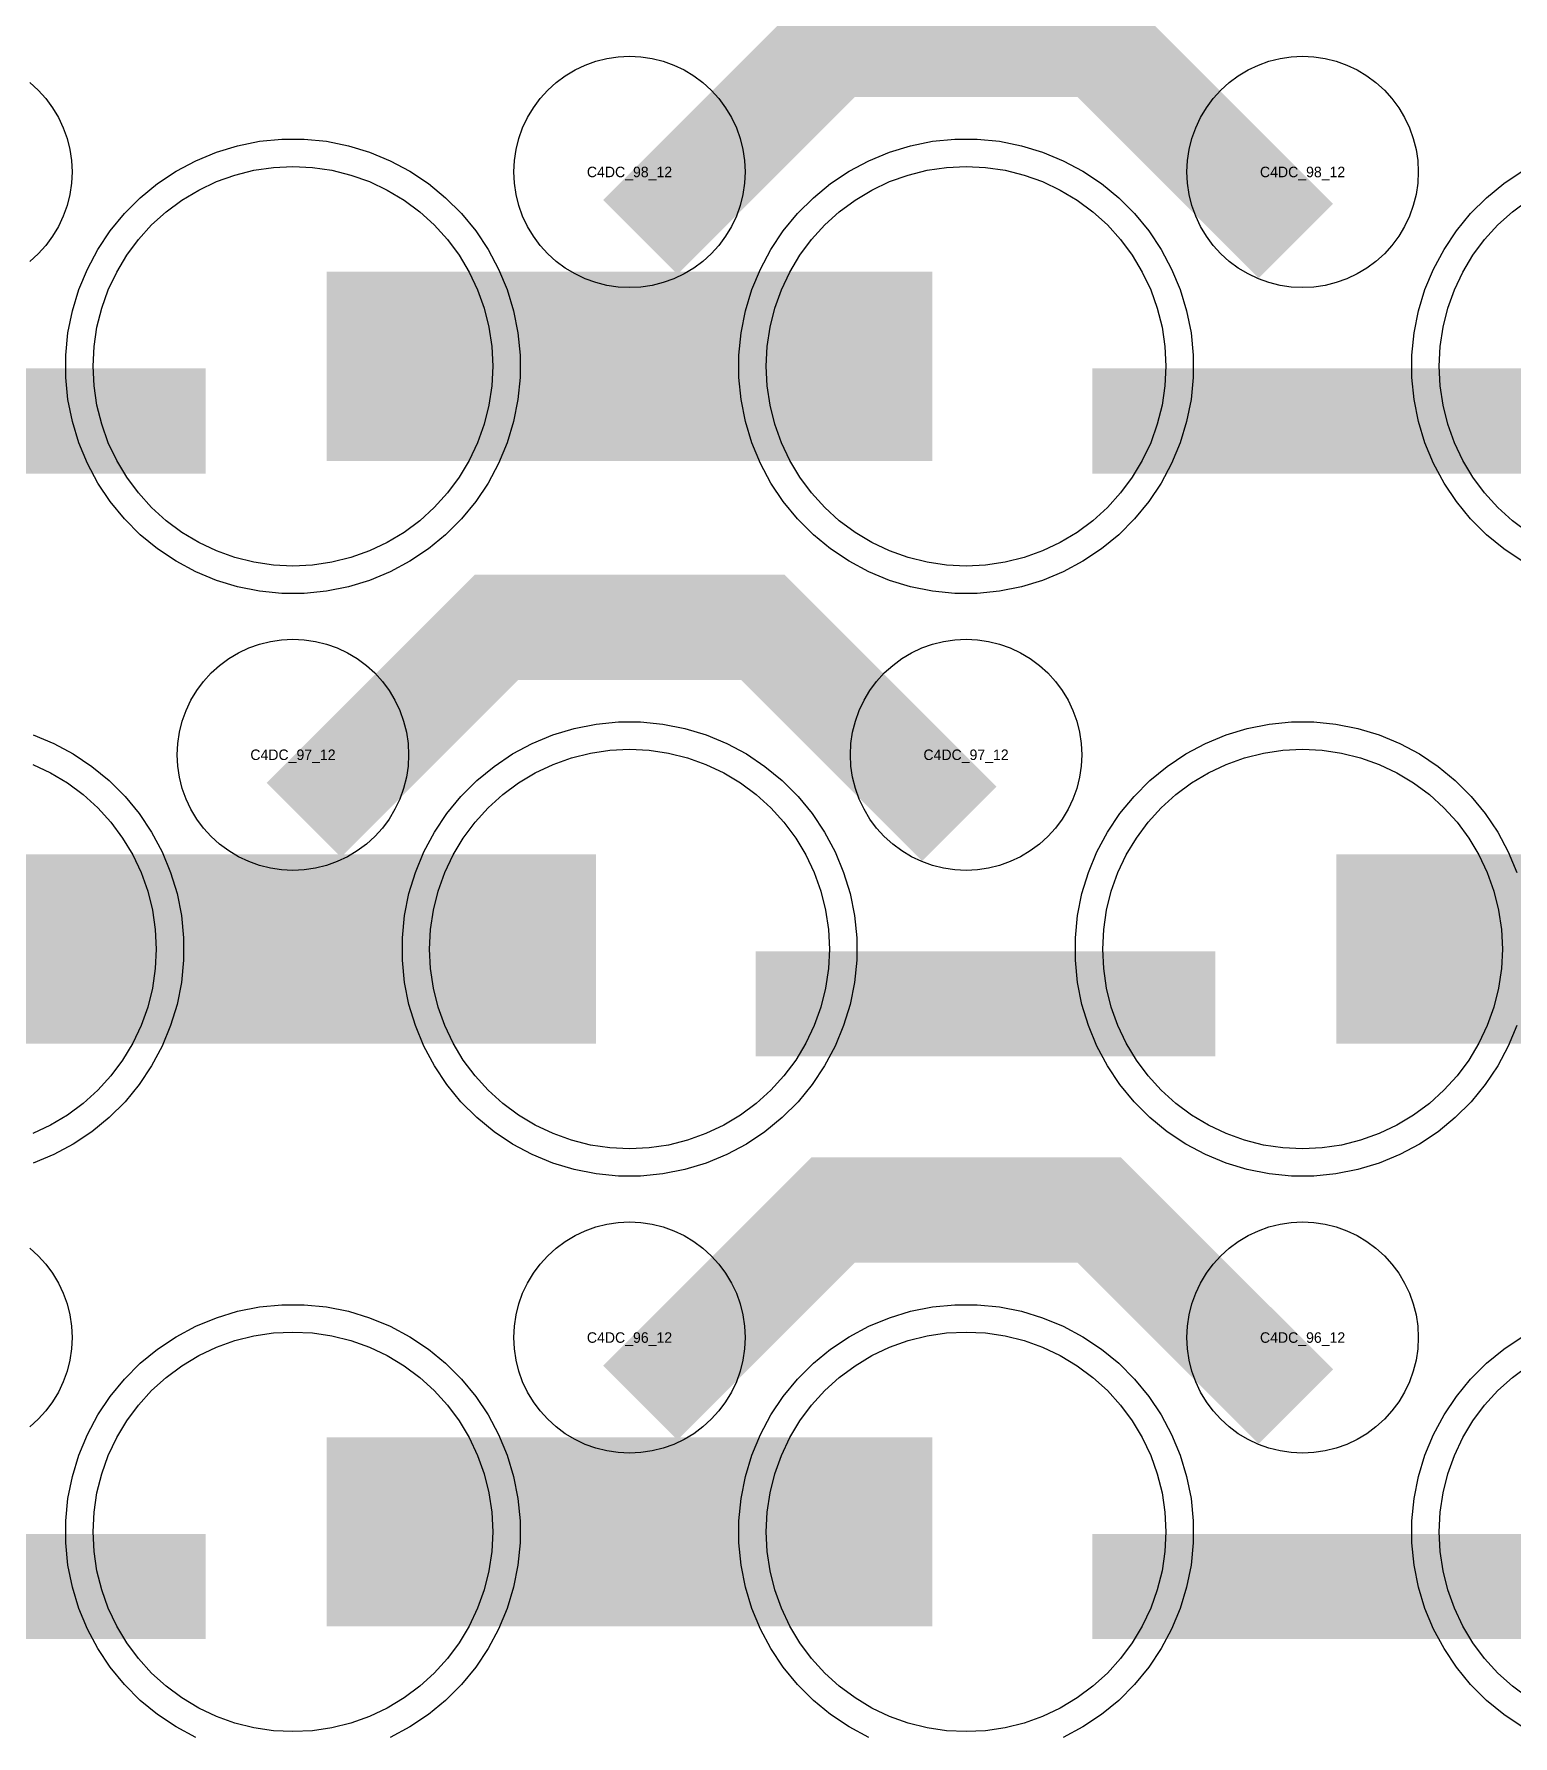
# Model space of a CAD drawing. Extents: x -11880 to 11880, y -14992 to 14992.
# Drawn here: x -8221.5 to -7870, y -1586 to -1181.3 of the extents above; entities that cross this region are included whole.
import ezdxf
from ezdxf.enums import TextEntityAlignment as Align

# ---------------------------------------------------------------- set-up
doc = ezdxf.new("R2010")
doc.units = 0
doc.header["$MEASUREMENT"] = 0
for name, color, linetype in [('GDS_775_DT_237', 138, 'CONTINUOUS'), ('RDL1_FS', 34, 'CONTINUOUS'), ('RDL_BS', 160, 'CONTINUOUS')]:
    doc.layers.add(name, color=color, linetype=linetype)

msp = doc.modelspace()

# ---------------------------------------------------------------- linework, layer by layer
at = {"layer": 'RDL1_FS'}
for points in [[(-8160, -1307.794), (-8164.657, -1307.565), (-8169.268, -1306.881), (-8173.791, -1305.749), (-8178.181, -1304.177), (-8182.395, -1302.185), (-8186.395, -1299.787), (-8190.14, -1297.009), (-8193.594, -1293.879), (-8196.724, -1290.425), (-8199.502, -1286.68), (-8201.9, -1282.68), (-8203.892, -1278.466), (-8205.464, -1274.076), (-8206.596, -1269.553), (-8207.28, -1264.942), (-8207.509, -1260.285), (-8207.28, -1255.628), (-8206.596, -1251.017), (-8205.464, -1246.494), (-8203.892, -1242.104), (-8201.9, -1237.89), (-8199.502, -1233.89), (-8196.724, -1230.145), (-8193.594, -1226.691), (-8190.14, -1223.561), (-8186.395, -1220.783), (-8182.395, -1218.385), (-8178.181, -1216.393), (-8173.791, -1214.821), (-8169.268, -1213.689), (-8164.657, -1213.005), (-8160, -1212.776), (-8155.343, -1213.005), (-8150.732, -1213.689), (-8146.209, -1214.821), (-8141.819, -1216.393), (-8137.605, -1218.385), (-8133.605, -1220.783), (-8129.86, -1223.561), (-8126.406, -1226.691), (-8123.276, -1230.145), (-8120.498, -1233.89), (-8118.1, -1237.89), (-8116.108, -1242.104), (-8114.536, -1246.494), (-8113.404, -1251.017), (-8112.72, -1255.628), (-8112.491, -1260.285), (-8112.72, -1264.942), (-8113.404, -1269.553), (-8114.536, -1274.076), (-8116.108, -1278.466), (-8118.1, -1282.68), (-8120.498, -1286.68), (-8123.276, -1290.425), (-8126.406, -1293.879), (-8129.86, -1297.009), (-8133.605, -1299.787), (-8137.605, -1302.185), (-8141.819, -1304.177), (-8146.209, -1305.749), (-8150.732, -1306.881), (-8155.343, -1307.565)], [(-8000, -1307.794), (-8004.657, -1307.565), (-8009.268, -1306.881), (-8013.791, -1305.749), (-8018.181, -1304.177), (-8022.395, -1302.185), (-8026.395, -1299.787), (-8030.14, -1297.009), (-8033.594, -1293.879), (-8036.724, -1290.425), (-8039.502, -1286.68), (-8041.9, -1282.68), (-8043.892, -1278.466), (-8045.464, -1274.076), (-8046.596, -1269.553), (-8047.28, -1264.942), (-8047.509, -1260.285), (-8047.28, -1255.628), (-8046.596, -1251.017), (-8045.464, -1246.494), (-8043.892, -1242.104), (-8041.9, -1237.89), (-8039.502, -1233.89), (-8036.724, -1230.145), (-8033.594, -1226.691), (-8030.14, -1223.561), (-8026.395, -1220.783), (-8022.395, -1218.385), (-8018.181, -1216.393), (-8013.791, -1214.821), (-8009.268, -1213.689), (-8004.657, -1213.005), (-8000, -1212.776), (-7995.343, -1213.005), (-7990.732, -1213.689), (-7986.209, -1214.821), (-7981.819, -1216.393), (-7977.605, -1218.385), (-7973.605, -1220.783), (-7969.86, -1223.561), (-7966.406, -1226.691), (-7963.276, -1230.145), (-7960.498, -1233.89), (-7958.1, -1237.89), (-7956.108, -1242.104), (-7954.536, -1246.494), (-7953.404, -1251.017), (-7952.72, -1255.628), (-7952.491, -1260.285), (-7952.72, -1264.942), (-7953.404, -1269.553), (-7954.536, -1274.076), (-7956.108, -1278.466), (-7958.1, -1282.68), (-7960.498, -1286.68), (-7963.276, -1290.425), (-7966.406, -1293.879), (-7969.86, -1297.009), (-7973.605, -1299.787), (-7977.605, -1302.185), (-7981.819, -1304.177), (-7986.209, -1305.749), (-7990.732, -1306.881), (-7995.343, -1307.565)], [(-8080, -1446.359), (-8084.657, -1446.13), (-8089.268, -1445.446), (-8093.791, -1444.314), (-8098.181, -1442.742), (-8102.395, -1440.75), (-8106.395, -1438.352), (-8110.14, -1435.574), (-8113.594, -1432.444), (-8116.724, -1428.99), (-8119.502, -1425.245), (-8121.9, -1421.245), (-8123.892, -1417.031), (-8125.464, -1412.641), (-8126.596, -1408.118), (-8127.28, -1403.507), (-8127.509, -1398.85), (-8127.28, -1394.193), (-8126.596, -1389.582), (-8125.464, -1385.059), (-8123.892, -1380.669), (-8121.9, -1376.455), (-8119.502, -1372.455), (-8116.724, -1368.71), (-8113.594, -1365.256), (-8110.14, -1362.126), (-8106.395, -1359.348), (-8102.395, -1356.95), (-8098.181, -1354.958), (-8093.791, -1353.386), (-8089.268, -1352.254), (-8084.657, -1351.57), (-8080, -1351.341), (-8075.343, -1351.57), (-8070.732, -1352.254), (-8066.209, -1353.386), (-8061.819, -1354.958), (-8057.605, -1356.95), (-8053.605, -1359.348), (-8049.86, -1362.126), (-8046.406, -1365.256), (-8043.276, -1368.71), (-8040.498, -1372.455), (-8038.1, -1376.455), (-8036.108, -1380.669), (-8034.536, -1385.059), (-8033.404, -1389.582), (-8032.72, -1394.193), (-8032.491, -1398.85), (-8032.72, -1403.507), (-8033.404, -1408.118), (-8034.536, -1412.641), (-8036.108, -1417.031), (-8038.1, -1421.245), (-8040.498, -1425.245), (-8043.276, -1428.99), (-8046.406, -1432.444), (-8049.86, -1435.574), (-8053.605, -1438.352), (-8057.605, -1440.75), (-8061.819, -1442.742), (-8066.209, -1444.314), (-8070.732, -1445.446), (-8075.343, -1446.13)], [(-7920, -1446.359), (-7924.657, -1446.13), (-7929.268, -1445.446), (-7933.791, -1444.314), (-7938.181, -1442.742), (-7942.395, -1440.75), (-7946.395, -1438.352), (-7950.14, -1435.574), (-7953.594, -1432.444), (-7956.724, -1428.99), (-7959.502, -1425.245), (-7961.9, -1421.245), (-7963.892, -1417.031), (-7965.464, -1412.641), (-7966.596, -1408.118), (-7967.28, -1403.507), (-7967.509, -1398.85), (-7967.28, -1394.193), (-7966.596, -1389.582), (-7965.464, -1385.059), (-7963.892, -1380.669), (-7961.9, -1376.455), (-7959.502, -1372.455), (-7956.724, -1368.71), (-7953.594, -1365.256), (-7950.14, -1362.126), (-7946.395, -1359.348), (-7942.395, -1356.95), (-7938.181, -1354.958), (-7933.791, -1353.386), (-7929.268, -1352.254), (-7924.657, -1351.57), (-7920, -1351.341), (-7915.343, -1351.57), (-7910.732, -1352.254), (-7906.209, -1353.386), (-7901.819, -1354.958), (-7897.605, -1356.95), (-7893.605, -1359.348), (-7889.86, -1362.126), (-7886.406, -1365.256), (-7883.276, -1368.71), (-7880.498, -1372.455), (-7878.1, -1376.455), (-7876.108, -1380.669), (-7874.536, -1385.059), (-7873.404, -1389.582), (-7872.72, -1394.193), (-7872.491, -1398.85), (-7872.72, -1403.507), (-7873.404, -1408.118), (-7874.536, -1412.641), (-7876.108, -1417.031), (-7878.1, -1421.245), (-7880.498, -1425.245), (-7883.276, -1428.99), (-7886.406, -1432.444), (-7889.86, -1435.574), (-7893.605, -1438.352), (-7897.605, -1440.75), (-7901.819, -1442.742), (-7906.209, -1444.314), (-7910.732, -1445.446), (-7915.343, -1446.13)], [(-8160, -1584.924), (-8164.657, -1584.695), (-8169.268, -1584.011), (-8173.791, -1582.879), (-8178.181, -1581.307), (-8182.395, -1579.315), (-8186.395, -1576.917), (-8190.14, -1574.139), (-8193.594, -1571.009), (-8196.724, -1567.555), (-8199.502, -1563.81), (-8201.9, -1559.81), (-8203.892, -1555.596), (-8205.464, -1551.206), (-8206.596, -1546.683), (-8207.28, -1542.072), (-8207.509, -1537.415), (-8207.28, -1532.758), (-8206.596, -1528.147), (-8205.464, -1523.624), (-8203.892, -1519.234), (-8201.9, -1515.02), (-8199.502, -1511.02), (-8196.724, -1507.275), (-8193.594, -1503.821), (-8190.14, -1500.691), (-8186.395, -1497.913), (-8182.395, -1495.515), (-8178.181, -1493.523), (-8173.791, -1491.951), (-8169.268, -1490.819), (-8164.657, -1490.135), (-8160, -1489.906), (-8155.343, -1490.135), (-8150.732, -1490.819), (-8146.209, -1491.951), (-8141.819, -1493.523), (-8137.605, -1495.515), (-8133.605, -1497.913), (-8129.86, -1500.691), (-8126.406, -1503.821), (-8123.276, -1507.275), (-8120.498, -1511.02), (-8118.1, -1515.02), (-8116.108, -1519.234), (-8114.536, -1523.624), (-8113.404, -1528.147), (-8112.72, -1532.758), (-8112.491, -1537.415), (-8112.72, -1542.072), (-8113.404, -1546.683), (-8114.536, -1551.206), (-8116.108, -1555.596), (-8118.1, -1559.81), (-8120.498, -1563.81), (-8123.276, -1567.555), (-8126.406, -1571.009), (-8129.86, -1574.139), (-8133.605, -1576.917), (-8137.605, -1579.315), (-8141.819, -1581.307), (-8146.209, -1582.879), (-8150.732, -1584.011), (-8155.343, -1584.695)], [(-8000, -1584.924), (-8004.657, -1584.695), (-8009.268, -1584.011), (-8013.791, -1582.879), (-8018.181, -1581.307), (-8022.395, -1579.315), (-8026.395, -1576.917), (-8030.14, -1574.139), (-8033.594, -1571.009), (-8036.724, -1567.555), (-8039.502, -1563.81), (-8041.9, -1559.81), (-8043.892, -1555.596), (-8045.464, -1551.206), (-8046.596, -1546.683), (-8047.28, -1542.072), (-8047.509, -1537.415), (-8047.28, -1532.758), (-8046.596, -1528.147), (-8045.464, -1523.624), (-8043.892, -1519.234), (-8041.9, -1515.02), (-8039.502, -1511.02), (-8036.724, -1507.275), (-8033.594, -1503.821), (-8030.14, -1500.691), (-8026.395, -1497.913), (-8022.395, -1495.515), (-8018.181, -1493.523), (-8013.791, -1491.951), (-8009.268, -1490.819), (-8004.657, -1490.135), (-8000, -1489.906), (-7995.343, -1490.135), (-7990.732, -1490.819), (-7986.209, -1491.951), (-7981.819, -1493.523), (-7977.605, -1495.515), (-7973.605, -1497.913), (-7969.86, -1500.691), (-7966.406, -1503.821), (-7963.276, -1507.275), (-7960.498, -1511.02), (-7958.1, -1515.02), (-7956.108, -1519.234), (-7954.536, -1523.624), (-7953.404, -1528.147), (-7952.72, -1532.758), (-7952.491, -1537.415), (-7952.72, -1542.072), (-7953.404, -1546.683), (-7954.536, -1551.206), (-7956.108, -1555.596), (-7958.1, -1559.81), (-7960.498, -1563.81), (-7963.276, -1567.555), (-7966.406, -1571.009), (-7969.86, -1574.139), (-7973.605, -1576.917), (-7977.605, -1579.315), (-7981.819, -1581.307), (-7986.209, -1582.879), (-7990.732, -1584.011), (-7995.343, -1584.695)]]:
    msp.add_lwpolyline(points, close=True, dxfattribs=at)
for points in [[(-7866.395, -1299.787), (-7870.14, -1297.009), (-7873.594, -1293.879), (-7876.724, -1290.425), (-7879.502, -1286.68), (-7881.9, -1282.68), (-7883.892, -1278.466), (-7885.464, -1274.076), (-7886.596, -1269.553), (-7887.28, -1264.942), (-7887.509, -1260.285), (-7887.28, -1255.628), (-7886.596, -1251.017), (-7885.464, -1246.494), (-7883.892, -1242.104), (-7881.9, -1237.89), (-7879.502, -1233.89), (-7876.724, -1230.145), (-7873.594, -1226.691), (-7870.14, -1223.561), (-7866.395, -1220.783)], [(-8221.819, -1354.958), (-8217.605, -1356.95), (-8213.605, -1359.348), (-8209.86, -1362.126), (-8206.406, -1365.256), (-8203.276, -1368.71), (-8200.498, -1372.455), (-8198.1, -1376.455), (-8196.108, -1380.669), (-8194.536, -1385.059), (-8193.404, -1389.582), (-8192.72, -1394.193), (-8192.491, -1398.85), (-8192.72, -1403.507), (-8193.404, -1408.118), (-8194.536, -1412.641), (-8196.108, -1417.031), (-8198.1, -1421.245), (-8200.498, -1425.245), (-8203.276, -1428.99), (-8206.406, -1432.444), (-8209.86, -1435.574), (-8213.605, -1438.352), (-8217.605, -1440.75), (-8221.819, -1442.742)], [(-7866.395, -1576.917), (-7870.14, -1574.139), (-7873.594, -1571.009), (-7876.724, -1567.555), (-7879.502, -1563.81), (-7881.9, -1559.81), (-7883.892, -1555.596), (-7885.464, -1551.206), (-7886.596, -1546.683), (-7887.28, -1542.072), (-7887.509, -1537.415), (-7887.28, -1532.758), (-7886.596, -1528.147), (-7885.464, -1523.624), (-7883.892, -1519.234), (-7881.9, -1515.02), (-7879.502, -1511.02), (-7876.724, -1507.275), (-7873.594, -1503.821), (-7870.14, -1500.691), (-7866.395, -1497.913)]]:
    msp.add_lwpolyline(points, dxfattribs=at)
for points in [[(-8151.998, -1260.285, 45, 45, 0), (-8079.998, -1260.285, 45, 45, 0)], [(-8079.998, -1260.285, 45, 45, 0), (-8007.998, -1260.285, 45, 45, 0)], [(-8231.998, -1398.85, 45, 45, 0), (-8159.998, -1398.85, 45, 45, 0)], [(-8159.998, -1398.85, 45, 45, 0), (-8087.998, -1398.85, 45, 45, 0)], [(-7911.998, -1398.85, 45, 45, 0), (-7839.998, -1398.85, 45, 45, 0)], [(-8151.998, -1537.415, 45, 45, 0), (-8079.998, -1537.415, 45, 45, 0)], [(-8079.998, -1537.415, 45, 45, 0), (-8007.998, -1537.415, 45, 45, 0)]]:
    msp.add_lwpolyline(points, format="xyseb", dxfattribs=at)
at = {"layer": 'RDL_BS'}
for points in [[(-8077.438, -1229.599, 25, 25, 0), (-8031.623, -1183.784, 25, 25, 0), (-7998.07, -1183.784, 25, 25, 0)], [(-7921.599, -1230.498, 25, 25, 0), (-7968.313, -1183.784, 25, 25, 0), (-7998.071, -1183.784, 25, 25, 0)], [(-8289.984, -1273.298, 25, 25, 0), (-8180.719, -1273.298, 25, 25, 0)], [(-7969.984, -1273.298, 25, 25, 0), (-7860.719, -1273.298, 25, 25, 0)], [(-8157.438, -1368.164, 25, 25, 0), (-8111.623, -1322.349, 25, 25, 0), (-8078.07, -1322.349, 25, 25, 0)], [(-8001.599, -1369.063, 25, 25, 0), (-8048.313, -1322.349, 25, 25, 0), (-8078.071, -1322.349, 25, 25, 0)], [(-8049.984, -1411.863, 25, 25, 0), (-7940.719, -1411.863, 25, 25, 0)], [(-8077.438, -1506.729, 25, 25, 0), (-8031.623, -1460.914, 25, 25, 0), (-7998.07, -1460.914, 25, 25, 0)], [(-7921.599, -1507.628, 25, 25, 0), (-7968.313, -1460.914, 25, 25, 0), (-7998.071, -1460.914, 25, 25, 0)], [(-8289.984, -1550.428, 25, 25, 0), (-8180.719, -1550.428, 25, 25, 0)], [(-7969.984, -1550.428, 25, 25, 0), (-7860.719, -1550.428, 25, 25, 0)]]:
    msp.add_lwpolyline(points, format="xyseb", dxfattribs=at)
for points in [[(-8080, -1241.591), (-8082.693, -1241.459), (-8085.365, -1241.063), (-8087.984, -1240.406), (-8090.519, -1239.499), (-8092.956, -1238.347), (-8095.28, -1236.954), (-8097.443, -1235.351), (-8099.442, -1233.539), (-8101.254, -1231.54), (-8102.857, -1229.377), (-8104.25, -1227.053), (-8105.402, -1224.616), (-8106.309, -1222.081), (-8106.966, -1219.462), (-8107.362, -1216.79), (-8107.494, -1214.097), (-8107.362, -1211.404), (-8106.966, -1208.732), (-8106.309, -1206.113), (-8105.402, -1203.578), (-8104.25, -1201.141), (-8102.857, -1198.817), (-8101.254, -1196.654), (-8099.442, -1194.655), (-8097.443, -1192.843), (-8095.28, -1191.24), (-8092.956, -1189.847), (-8090.519, -1188.695), (-8087.984, -1187.788), (-8085.365, -1187.131), (-8082.693, -1186.735), (-8080, -1186.603), (-8077.307, -1186.735), (-8074.635, -1187.131), (-8072.016, -1187.788), (-8069.481, -1188.695), (-8067.044, -1189.847), (-8064.72, -1191.24), (-8062.557, -1192.843), (-8060.558, -1194.655), (-8058.746, -1196.654), (-8057.143, -1198.817), (-8055.75, -1201.141), (-8054.598, -1203.578), (-8053.691, -1206.113), (-8053.034, -1208.732), (-8052.638, -1211.404), (-8052.506, -1214.097), (-8052.638, -1216.79), (-8053.034, -1219.462), (-8053.691, -1222.081), (-8054.598, -1224.616), (-8055.75, -1227.053), (-8057.143, -1229.377), (-8058.746, -1231.54), (-8060.558, -1233.539), (-8062.557, -1235.351), (-8064.72, -1236.954), (-8067.044, -1238.347), (-8069.481, -1239.499), (-8072.016, -1240.406), (-8074.635, -1241.063), (-8077.307, -1241.459)], [(-7920, -1241.591), (-7922.693, -1241.459), (-7925.365, -1241.063), (-7927.984, -1240.406), (-7930.519, -1239.499), (-7932.956, -1238.347), (-7935.28, -1236.954), (-7937.443, -1235.351), (-7939.442, -1233.539), (-7941.254, -1231.54), (-7942.857, -1229.377), (-7944.25, -1227.053), (-7945.402, -1224.616), (-7946.309, -1222.081), (-7946.966, -1219.462), (-7947.362, -1216.79), (-7947.494, -1214.097), (-7947.362, -1211.404), (-7946.966, -1208.732), (-7946.309, -1206.113), (-7945.402, -1203.578), (-7944.25, -1201.141), (-7942.857, -1198.817), (-7941.254, -1196.654), (-7939.442, -1194.655), (-7937.443, -1192.843), (-7935.28, -1191.24), (-7932.956, -1189.847), (-7930.519, -1188.695), (-7927.984, -1187.788), (-7925.365, -1187.131), (-7922.693, -1186.735), (-7920, -1186.603), (-7917.307, -1186.735), (-7914.635, -1187.131), (-7912.016, -1187.788), (-7909.481, -1188.695), (-7907.044, -1189.847), (-7904.72, -1191.24), (-7902.557, -1192.843), (-7900.558, -1194.655), (-7898.746, -1196.654), (-7897.143, -1198.817), (-7895.75, -1201.141), (-7894.598, -1203.578), (-7893.691, -1206.113), (-7893.034, -1208.732), (-7892.638, -1211.404), (-7892.506, -1214.097), (-7892.638, -1216.79), (-7893.034, -1219.462), (-7893.691, -1222.081), (-7894.598, -1224.616), (-7895.75, -1227.053), (-7897.143, -1229.377), (-7898.746, -1231.54), (-7900.558, -1233.539), (-7902.557, -1235.351), (-7904.72, -1236.954), (-7907.044, -1238.347), (-7909.481, -1239.499), (-7912.016, -1240.406), (-7914.635, -1241.063), (-7917.307, -1241.459)], [(-8162.644, -1314.285), (-8167.938, -1313.768), (-8173.165, -1312.722), (-8178.205, -1311.191), (-8183.115, -1309.16), (-8187.777, -1306.668), (-8192.191, -1303.721), (-8196.292, -1300.359), (-8200.074, -1296.577), (-8203.436, -1292.476), (-8206.383, -1288.062), (-8208.875, -1283.4), (-8210.906, -1278.49), (-8212.437, -1273.45), (-8213.483, -1268.223), (-8214, -1262.929), (-8214, -1257.641), (-8213.483, -1252.347), (-8212.437, -1247.12), (-8210.906, -1242.08), (-8208.875, -1237.17), (-8206.383, -1232.508), (-8203.436, -1228.094), (-8200.074, -1223.993), (-8196.292, -1220.211), (-8192.191, -1216.849), (-8187.777, -1213.902), (-8183.115, -1211.41), (-8178.205, -1209.379), (-8173.165, -1207.848), (-8167.938, -1206.802), (-8162.644, -1206.285), (-8157.356, -1206.285), (-8152.062, -1206.802), (-8146.835, -1207.848), (-8141.795, -1209.379), (-8136.885, -1211.41), (-8132.223, -1213.902), (-8127.809, -1216.849), (-8123.708, -1220.211), (-8119.926, -1223.993), (-8116.564, -1228.094), (-8113.617, -1232.508), (-8111.125, -1237.17), (-8109.094, -1242.08), (-8107.563, -1247.12), (-8106.517, -1252.347), (-8106, -1257.641), (-8106, -1262.929), (-8106.517, -1268.223), (-8107.563, -1273.45), (-8109.094, -1278.49), (-8111.125, -1283.4), (-8113.617, -1288.062), (-8116.564, -1292.476), (-8119.926, -1296.577), (-8123.708, -1300.359), (-8127.809, -1303.721), (-8132.223, -1306.668), (-8136.885, -1309.16), (-8141.795, -1311.191), (-8146.835, -1312.722), (-8152.062, -1313.768), (-8157.356, -1314.285)], [(-8002.644, -1314.285), (-8007.938, -1313.768), (-8013.165, -1312.722), (-8018.205, -1311.191), (-8023.115, -1309.16), (-8027.777, -1306.668), (-8032.191, -1303.721), (-8036.292, -1300.359), (-8040.074, -1296.577), (-8043.436, -1292.476), (-8046.383, -1288.062), (-8048.875, -1283.4), (-8050.906, -1278.49), (-8052.437, -1273.45), (-8053.483, -1268.223), (-8054, -1262.929), (-8054, -1257.641), (-8053.483, -1252.347), (-8052.437, -1247.12), (-8050.906, -1242.08), (-8048.875, -1237.17), (-8046.383, -1232.508), (-8043.436, -1228.094), (-8040.074, -1223.993), (-8036.292, -1220.211), (-8032.191, -1216.849), (-8027.777, -1213.902), (-8023.115, -1211.41), (-8018.205, -1209.379), (-8013.165, -1207.848), (-8007.938, -1206.802), (-8002.644, -1206.285), (-7997.356, -1206.285), (-7992.062, -1206.802), (-7986.835, -1207.848), (-7981.795, -1209.379), (-7976.885, -1211.41), (-7972.223, -1213.902), (-7967.809, -1216.849), (-7963.708, -1220.211), (-7959.926, -1223.993), (-7956.564, -1228.094), (-7953.617, -1232.508), (-7951.125, -1237.17), (-7949.094, -1242.08), (-7947.563, -1247.12), (-7946.517, -1252.347), (-7946, -1257.641), (-7946, -1262.929), (-7946.517, -1268.223), (-7947.563, -1273.45), (-7949.094, -1278.49), (-7951.125, -1283.4), (-7953.617, -1288.062), (-7956.564, -1292.476), (-7959.926, -1296.577), (-7963.708, -1300.359), (-7967.809, -1303.721), (-7972.223, -1306.668), (-7976.885, -1309.16), (-7981.795, -1311.191), (-7986.835, -1312.722), (-7992.062, -1313.768), (-7997.356, -1314.285)], [(-8160, -1380.156), (-8162.693, -1380.024), (-8165.365, -1379.628), (-8167.984, -1378.971), (-8170.519, -1378.064), (-8172.956, -1376.912), (-8175.28, -1375.519), (-8177.443, -1373.916), (-8179.442, -1372.104), (-8181.254, -1370.105), (-8182.857, -1367.942), (-8184.25, -1365.618), (-8185.402, -1363.181), (-8186.309, -1360.646), (-8186.966, -1358.027), (-8187.362, -1355.355), (-8187.494, -1352.662), (-8187.362, -1349.969), (-8186.966, -1347.297), (-8186.309, -1344.678), (-8185.402, -1342.143), (-8184.25, -1339.706), (-8182.857, -1337.382), (-8181.254, -1335.219), (-8179.442, -1333.22), (-8177.443, -1331.408), (-8175.28, -1329.805), (-8172.956, -1328.412), (-8170.519, -1327.26), (-8167.984, -1326.353), (-8165.365, -1325.696), (-8162.693, -1325.3), (-8160, -1325.168), (-8157.307, -1325.3), (-8154.635, -1325.696), (-8152.016, -1326.353), (-8149.481, -1327.26), (-8147.044, -1328.412), (-8144.72, -1329.805), (-8142.557, -1331.408), (-8140.558, -1333.22), (-8138.746, -1335.219), (-8137.143, -1337.382), (-8135.75, -1339.706), (-8134.598, -1342.143), (-8133.691, -1344.678), (-8133.034, -1347.297), (-8132.638, -1349.969), (-8132.506, -1352.662), (-8132.638, -1355.355), (-8133.034, -1358.027), (-8133.691, -1360.646), (-8134.598, -1363.181), (-8135.75, -1365.618), (-8137.143, -1367.942), (-8138.746, -1370.105), (-8140.558, -1372.104), (-8142.557, -1373.916), (-8144.72, -1375.519), (-8147.044, -1376.912), (-8149.481, -1378.064), (-8152.016, -1378.971), (-8154.635, -1379.628), (-8157.307, -1380.024)], [(-8000, -1380.156), (-8002.693, -1380.024), (-8005.365, -1379.628), (-8007.984, -1378.971), (-8010.519, -1378.064), (-8012.956, -1376.912), (-8015.28, -1375.519), (-8017.443, -1373.916), (-8019.442, -1372.104), (-8021.254, -1370.105), (-8022.857, -1367.942), (-8024.25, -1365.618), (-8025.402, -1363.181), (-8026.309, -1360.646), (-8026.966, -1358.027), (-8027.362, -1355.355), (-8027.494, -1352.662), (-8027.362, -1349.969), (-8026.966, -1347.297), (-8026.309, -1344.678), (-8025.402, -1342.143), (-8024.25, -1339.706), (-8022.857, -1337.382), (-8021.254, -1335.219), (-8019.442, -1333.22), (-8017.443, -1331.408), (-8015.28, -1329.805), (-8012.956, -1328.412), (-8010.519, -1327.26), (-8007.984, -1326.353), (-8005.365, -1325.696), (-8002.693, -1325.3), (-8000, -1325.168), (-7997.307, -1325.3), (-7994.635, -1325.696), (-7992.016, -1326.353), (-7989.481, -1327.26), (-7987.044, -1328.412), (-7984.72, -1329.805), (-7982.557, -1331.408), (-7980.558, -1333.22), (-7978.746, -1335.219), (-7977.143, -1337.382), (-7975.75, -1339.706), (-7974.598, -1342.143), (-7973.691, -1344.678), (-7973.034, -1347.297), (-7972.638, -1349.969), (-7972.506, -1352.662), (-7972.638, -1355.355), (-7973.034, -1358.027), (-7973.691, -1360.646), (-7974.598, -1363.181), (-7975.75, -1365.618), (-7977.143, -1367.942), (-7978.746, -1370.105), (-7980.558, -1372.104), (-7982.557, -1373.916), (-7984.72, -1375.519), (-7987.044, -1376.912), (-7989.481, -1378.064), (-7992.016, -1378.971), (-7994.635, -1379.628), (-7997.307, -1380.024)], [(-8082.644, -1452.85), (-8087.938, -1452.333), (-8093.165, -1451.287), (-8098.205, -1449.756), (-8103.115, -1447.725), (-8107.777, -1445.233), (-8112.191, -1442.286), (-8116.292, -1438.924), (-8120.074, -1435.142), (-8123.436, -1431.041), (-8126.383, -1426.627), (-8128.875, -1421.965), (-8130.906, -1417.055), (-8132.437, -1412.015), (-8133.483, -1406.788), (-8134, -1401.494), (-8134, -1396.206), (-8133.483, -1390.912), (-8132.437, -1385.685), (-8130.906, -1380.645), (-8128.875, -1375.735), (-8126.383, -1371.073), (-8123.436, -1366.659), (-8120.074, -1362.558), (-8116.292, -1358.776), (-8112.191, -1355.414), (-8107.777, -1352.467), (-8103.115, -1349.975), (-8098.205, -1347.944), (-8093.165, -1346.413), (-8087.938, -1345.367), (-8082.644, -1344.85), (-8077.356, -1344.85), (-8072.062, -1345.367), (-8066.835, -1346.413), (-8061.795, -1347.944), (-8056.885, -1349.975), (-8052.223, -1352.467), (-8047.809, -1355.414), (-8043.708, -1358.776), (-8039.926, -1362.558), (-8036.564, -1366.659), (-8033.617, -1371.073), (-8031.125, -1375.735), (-8029.094, -1380.645), (-8027.563, -1385.685), (-8026.517, -1390.912), (-8026, -1396.206), (-8026, -1401.494), (-8026.517, -1406.788), (-8027.563, -1412.015), (-8029.094, -1417.055), (-8031.125, -1421.965), (-8033.617, -1426.627), (-8036.564, -1431.041), (-8039.926, -1435.142), (-8043.708, -1438.924), (-8047.809, -1442.286), (-8052.223, -1445.233), (-8056.885, -1447.725), (-8061.795, -1449.756), (-8066.835, -1451.287), (-8072.062, -1452.333), (-8077.356, -1452.85)], [(-8080, -1518.721), (-8082.693, -1518.589), (-8085.365, -1518.193), (-8087.984, -1517.536), (-8090.519, -1516.629), (-8092.956, -1515.477), (-8095.28, -1514.084), (-8097.443, -1512.481), (-8099.442, -1510.669), (-8101.254, -1508.67), (-8102.857, -1506.507), (-8104.25, -1504.183), (-8105.402, -1501.746), (-8106.309, -1499.211), (-8106.966, -1496.592), (-8107.362, -1493.92), (-8107.494, -1491.227), (-8107.362, -1488.534), (-8106.966, -1485.862), (-8106.309, -1483.243), (-8105.402, -1480.708), (-8104.25, -1478.271), (-8102.857, -1475.947), (-8101.254, -1473.784), (-8099.442, -1471.785), (-8097.443, -1469.973), (-8095.28, -1468.37), (-8092.956, -1466.977), (-8090.519, -1465.825), (-8087.984, -1464.918), (-8085.365, -1464.261), (-8082.693, -1463.865), (-8080, -1463.733), (-8077.307, -1463.865), (-8074.635, -1464.261), (-8072.016, -1464.918), (-8069.481, -1465.825), (-8067.044, -1466.977), (-8064.72, -1468.37), (-8062.557, -1469.973), (-8060.558, -1471.785), (-8058.746, -1473.784), (-8057.143, -1475.947), (-8055.75, -1478.271), (-8054.598, -1480.708), (-8053.691, -1483.243), (-8053.034, -1485.862), (-8052.638, -1488.534), (-8052.506, -1491.227), (-8052.638, -1493.92), (-8053.034, -1496.592), (-8053.691, -1499.211), (-8054.598, -1501.746), (-8055.75, -1504.183), (-8057.143, -1506.507), (-8058.746, -1508.67), (-8060.558, -1510.669), (-8062.557, -1512.481), (-8064.72, -1514.084), (-8067.044, -1515.477), (-8069.481, -1516.629), (-8072.016, -1517.536), (-8074.635, -1518.193), (-8077.307, -1518.589)], [(-7920, -1518.721), (-7922.693, -1518.589), (-7925.365, -1518.193), (-7927.984, -1517.536), (-7930.519, -1516.629), (-7932.956, -1515.477), (-7935.28, -1514.084), (-7937.443, -1512.481), (-7939.442, -1510.669), (-7941.254, -1508.67), (-7942.857, -1506.507), (-7944.25, -1504.183), (-7945.402, -1501.746), (-7946.309, -1499.211), (-7946.966, -1496.592), (-7947.362, -1493.92), (-7947.494, -1491.227), (-7947.362, -1488.534), (-7946.966, -1485.862), (-7946.309, -1483.243), (-7945.402, -1480.708), (-7944.25, -1478.271), (-7942.857, -1475.947), (-7941.254, -1473.784), (-7939.442, -1471.785), (-7937.443, -1469.973), (-7935.28, -1468.37), (-7932.956, -1466.977), (-7930.519, -1465.825), (-7927.984, -1464.918), (-7925.365, -1464.261), (-7922.693, -1463.865), (-7920, -1463.733), (-7917.307, -1463.865), (-7914.635, -1464.261), (-7912.016, -1464.918), (-7909.481, -1465.825), (-7907.044, -1466.977), (-7904.72, -1468.37), (-7902.557, -1469.973), (-7900.558, -1471.785), (-7898.746, -1473.784), (-7897.143, -1475.947), (-7895.75, -1478.271), (-7894.598, -1480.708), (-7893.691, -1483.243), (-7893.034, -1485.862), (-7892.638, -1488.534), (-7892.506, -1491.227), (-7892.638, -1493.92), (-7893.034, -1496.592), (-7893.691, -1499.211), (-7894.598, -1501.746), (-7895.75, -1504.183), (-7897.143, -1506.507), (-7898.746, -1508.67), (-7900.558, -1510.669), (-7902.557, -1512.481), (-7904.72, -1514.084), (-7907.044, -1515.477), (-7909.481, -1516.629), (-7912.016, -1517.536), (-7914.635, -1518.193), (-7917.307, -1518.589)]]:
    msp.add_lwpolyline(points, close=True, dxfattribs=at)
for points in [[(-8222.557, -1192.843), (-8220.558, -1194.655), (-8218.746, -1196.654), (-8217.143, -1198.817), (-8215.75, -1201.141), (-8214.598, -1203.578), (-8213.691, -1206.113), (-8213.034, -1208.732), (-8212.638, -1211.404), (-8212.506, -1214.097), (-8212.638, -1216.79), (-8213.034, -1219.462), (-8213.691, -1222.081), (-8214.598, -1224.616), (-8215.75, -1227.053), (-8217.143, -1229.377), (-8218.746, -1231.54), (-8220.558, -1233.539), (-8222.557, -1235.351)], [(-7867.777, -1306.668), (-7872.191, -1303.721), (-7876.292, -1300.359), (-7880.074, -1296.577), (-7883.436, -1292.476), (-7886.383, -1288.062), (-7888.875, -1283.4), (-7890.906, -1278.49), (-7892.437, -1273.45), (-7893.483, -1268.223), (-7894, -1262.929), (-7894, -1257.641), (-7893.483, -1252.347), (-7892.437, -1247.12), (-7890.906, -1242.08), (-7888.875, -1237.17), (-7886.383, -1232.508), (-7883.436, -1228.094), (-7880.074, -1223.993), (-7876.292, -1220.211), (-7872.191, -1216.849), (-7867.777, -1213.902)], [(-7869.094, -1417.055), (-7871.125, -1421.965), (-7873.617, -1426.627), (-7876.564, -1431.041), (-7879.926, -1435.142), (-7883.708, -1438.924), (-7887.809, -1442.286), (-7892.223, -1445.233), (-7896.885, -1447.725), (-7901.795, -1449.756), (-7906.835, -1451.287), (-7912.062, -1452.333), (-7917.356, -1452.85), (-7922.644, -1452.85), (-7927.938, -1452.333), (-7933.165, -1451.287), (-7938.205, -1449.756), (-7943.115, -1447.725), (-7947.777, -1445.233), (-7952.191, -1442.286), (-7956.292, -1438.924), (-7960.074, -1435.142), (-7963.436, -1431.041), (-7966.383, -1426.627), (-7968.875, -1421.965), (-7970.906, -1417.055), (-7972.437, -1412.015), (-7973.483, -1406.788), (-7974, -1401.494), (-7974, -1396.206), (-7973.483, -1390.912), (-7972.437, -1385.685), (-7970.906, -1380.645), (-7968.875, -1375.735), (-7966.383, -1371.073), (-7963.436, -1366.659), (-7960.074, -1362.558), (-7956.292, -1358.776), (-7952.191, -1355.414), (-7947.777, -1352.467), (-7943.115, -1349.975), (-7938.205, -1347.944), (-7933.165, -1346.413), (-7927.938, -1345.367), (-7922.644, -1344.85), (-7917.356, -1344.85), (-7912.062, -1345.367), (-7906.835, -1346.413), (-7901.795, -1347.944), (-7896.885, -1349.975), (-7892.223, -1352.467), (-7887.809, -1355.414), (-7883.708, -1358.776), (-7879.926, -1362.558), (-7876.564, -1366.659), (-7873.617, -1371.073), (-7871.125, -1375.735), (-7869.094, -1380.645)], [(-8221.795, -1347.944), (-8216.885, -1349.975), (-8212.223, -1352.467), (-8207.809, -1355.414), (-8203.708, -1358.776), (-8199.926, -1362.558), (-8196.564, -1366.659), (-8193.617, -1371.073), (-8191.125, -1375.735), (-8189.094, -1380.645), (-8187.563, -1385.685), (-8186.517, -1390.912), (-8186, -1396.206), (-8186, -1401.494), (-8186.517, -1406.788), (-8187.563, -1412.015), (-8189.094, -1417.055), (-8191.125, -1421.965), (-8193.617, -1426.627), (-8196.564, -1431.041), (-8199.926, -1435.142), (-8203.708, -1438.924), (-8207.809, -1442.286), (-8212.223, -1445.233), (-8216.885, -1447.725), (-8221.795, -1449.756)], [(-8222.557, -1469.973), (-8220.558, -1471.785), (-8218.746, -1473.784), (-8217.143, -1475.947), (-8215.75, -1478.271), (-8214.598, -1480.708), (-8213.691, -1483.243), (-8213.034, -1485.862), (-8212.638, -1488.534), (-8212.506, -1491.227), (-8212.638, -1493.92), (-8213.034, -1496.592), (-8213.691, -1499.211), (-8214.598, -1501.746), (-8215.75, -1504.183), (-8217.143, -1506.507), (-8218.746, -1508.67), (-8220.558, -1510.669), (-8222.557, -1512.481)], [(-8183.115, -1586.29), (-8187.777, -1583.798), (-8192.191, -1580.851), (-8196.292, -1577.489), (-8200.074, -1573.707), (-8203.436, -1569.606), (-8206.383, -1565.192), (-8208.875, -1560.53), (-8210.906, -1555.62), (-8212.437, -1550.58), (-8213.483, -1545.353), (-8214, -1540.059), (-8214, -1534.771), (-8213.483, -1529.477), (-8212.437, -1524.25), (-8210.906, -1519.21), (-8208.875, -1514.3), (-8206.383, -1509.638), (-8203.436, -1505.224), (-8200.074, -1501.123), (-8196.292, -1497.341), (-8192.191, -1493.979), (-8187.777, -1491.032), (-8183.115, -1488.54), (-8178.205, -1486.509), (-8173.165, -1484.978), (-8167.938, -1483.932), (-8162.644, -1483.415), (-8157.356, -1483.415), (-8152.062, -1483.932), (-8146.835, -1484.978), (-8141.795, -1486.509), (-8136.885, -1488.54), (-8132.223, -1491.032), (-8127.809, -1493.979), (-8123.708, -1497.341), (-8119.926, -1501.123), (-8116.564, -1505.224), (-8113.617, -1509.638), (-8111.125, -1514.3), (-8109.094, -1519.21), (-8107.563, -1524.25), (-8106.517, -1529.477), (-8106, -1534.771), (-8106, -1540.059), (-8106.517, -1545.353), (-8107.563, -1550.58), (-8109.094, -1555.62), (-8111.125, -1560.53), (-8113.617, -1565.192), (-8116.564, -1569.606), (-8119.926, -1573.707), (-8123.708, -1577.489), (-8127.809, -1580.851), (-8132.223, -1583.798), (-8136.885, -1586.29)], [(-8023.115, -1586.29), (-8027.777, -1583.798), (-8032.191, -1580.851), (-8036.292, -1577.489), (-8040.074, -1573.707), (-8043.436, -1569.606), (-8046.383, -1565.192), (-8048.875, -1560.53), (-8050.906, -1555.62), (-8052.437, -1550.58), (-8053.483, -1545.353), (-8054, -1540.059), (-8054, -1534.771), (-8053.483, -1529.477), (-8052.437, -1524.25), (-8050.906, -1519.21), (-8048.875, -1514.3), (-8046.383, -1509.638), (-8043.436, -1505.224), (-8040.074, -1501.123), (-8036.292, -1497.341), (-8032.191, -1493.979), (-8027.777, -1491.032), (-8023.115, -1488.54), (-8018.205, -1486.509), (-8013.165, -1484.978), (-8007.938, -1483.932), (-8002.644, -1483.415), (-7997.356, -1483.415), (-7992.062, -1483.932), (-7986.835, -1484.978), (-7981.795, -1486.509), (-7976.885, -1488.54), (-7972.223, -1491.032), (-7967.809, -1493.979), (-7963.708, -1497.341), (-7959.926, -1501.123), (-7956.564, -1505.224), (-7953.617, -1509.638), (-7951.125, -1514.3), (-7949.094, -1519.21), (-7947.563, -1524.25), (-7946.517, -1529.477), (-7946, -1534.771), (-7946, -1540.059), (-7946.517, -1545.353), (-7947.563, -1550.58), (-7949.094, -1555.62), (-7951.125, -1560.53), (-7953.617, -1565.192), (-7956.564, -1569.606), (-7959.926, -1573.707), (-7963.708, -1577.489), (-7967.809, -1580.851), (-7972.223, -1583.798), (-7976.885, -1586.29)], [(-7867.777, -1583.798), (-7872.191, -1580.851), (-7876.292, -1577.489), (-7880.074, -1573.707), (-7883.436, -1569.606), (-7886.383, -1565.192), (-7888.875, -1560.53), (-7890.906, -1555.62), (-7892.437, -1550.58), (-7893.483, -1545.353), (-7894, -1540.059), (-7894, -1534.771), (-7893.483, -1529.477), (-7892.437, -1524.25), (-7890.906, -1519.21), (-7888.875, -1514.3), (-7886.383, -1509.638), (-7883.436, -1505.224), (-7880.074, -1501.123), (-7876.292, -1497.341), (-7872.191, -1493.979), (-7867.777, -1491.032)]]:
    msp.add_lwpolyline(points, dxfattribs=at)

# ---------------------------------------------------------------- texts
at = {"layer": 'GDS_775_DT_237'}
for s, p in [('C4DC_98_12', (-8080, -1214.097)), ('C4DC_98_12', (-8080, -1214.097)), ('C4DC_98_12', (-7920, -1214.097)), ('C4DC_98_12', (-7920, -1214.097)), ('C4DC_97_12', (-8160, -1352.662)), ('C4DC_97_12', (-8160, -1352.662)), ('C4DC_97_12', (-8000, -1352.662)), ('C4DC_97_12', (-8000, -1352.662)), ('C4DC_96_12', (-8080, -1491.227)), ('C4DC_96_12', (-8080, -1491.227)), ('C4DC_96_12', (-7920, -1491.227)), ('C4DC_96_12', (-7920, -1491.227))]:
    msp.add_text(s, height=2.5, dxfattribs=at).set_placement(p, align=Align.MIDDLE_CENTER)

doc.saveas('drawing.dxf')
